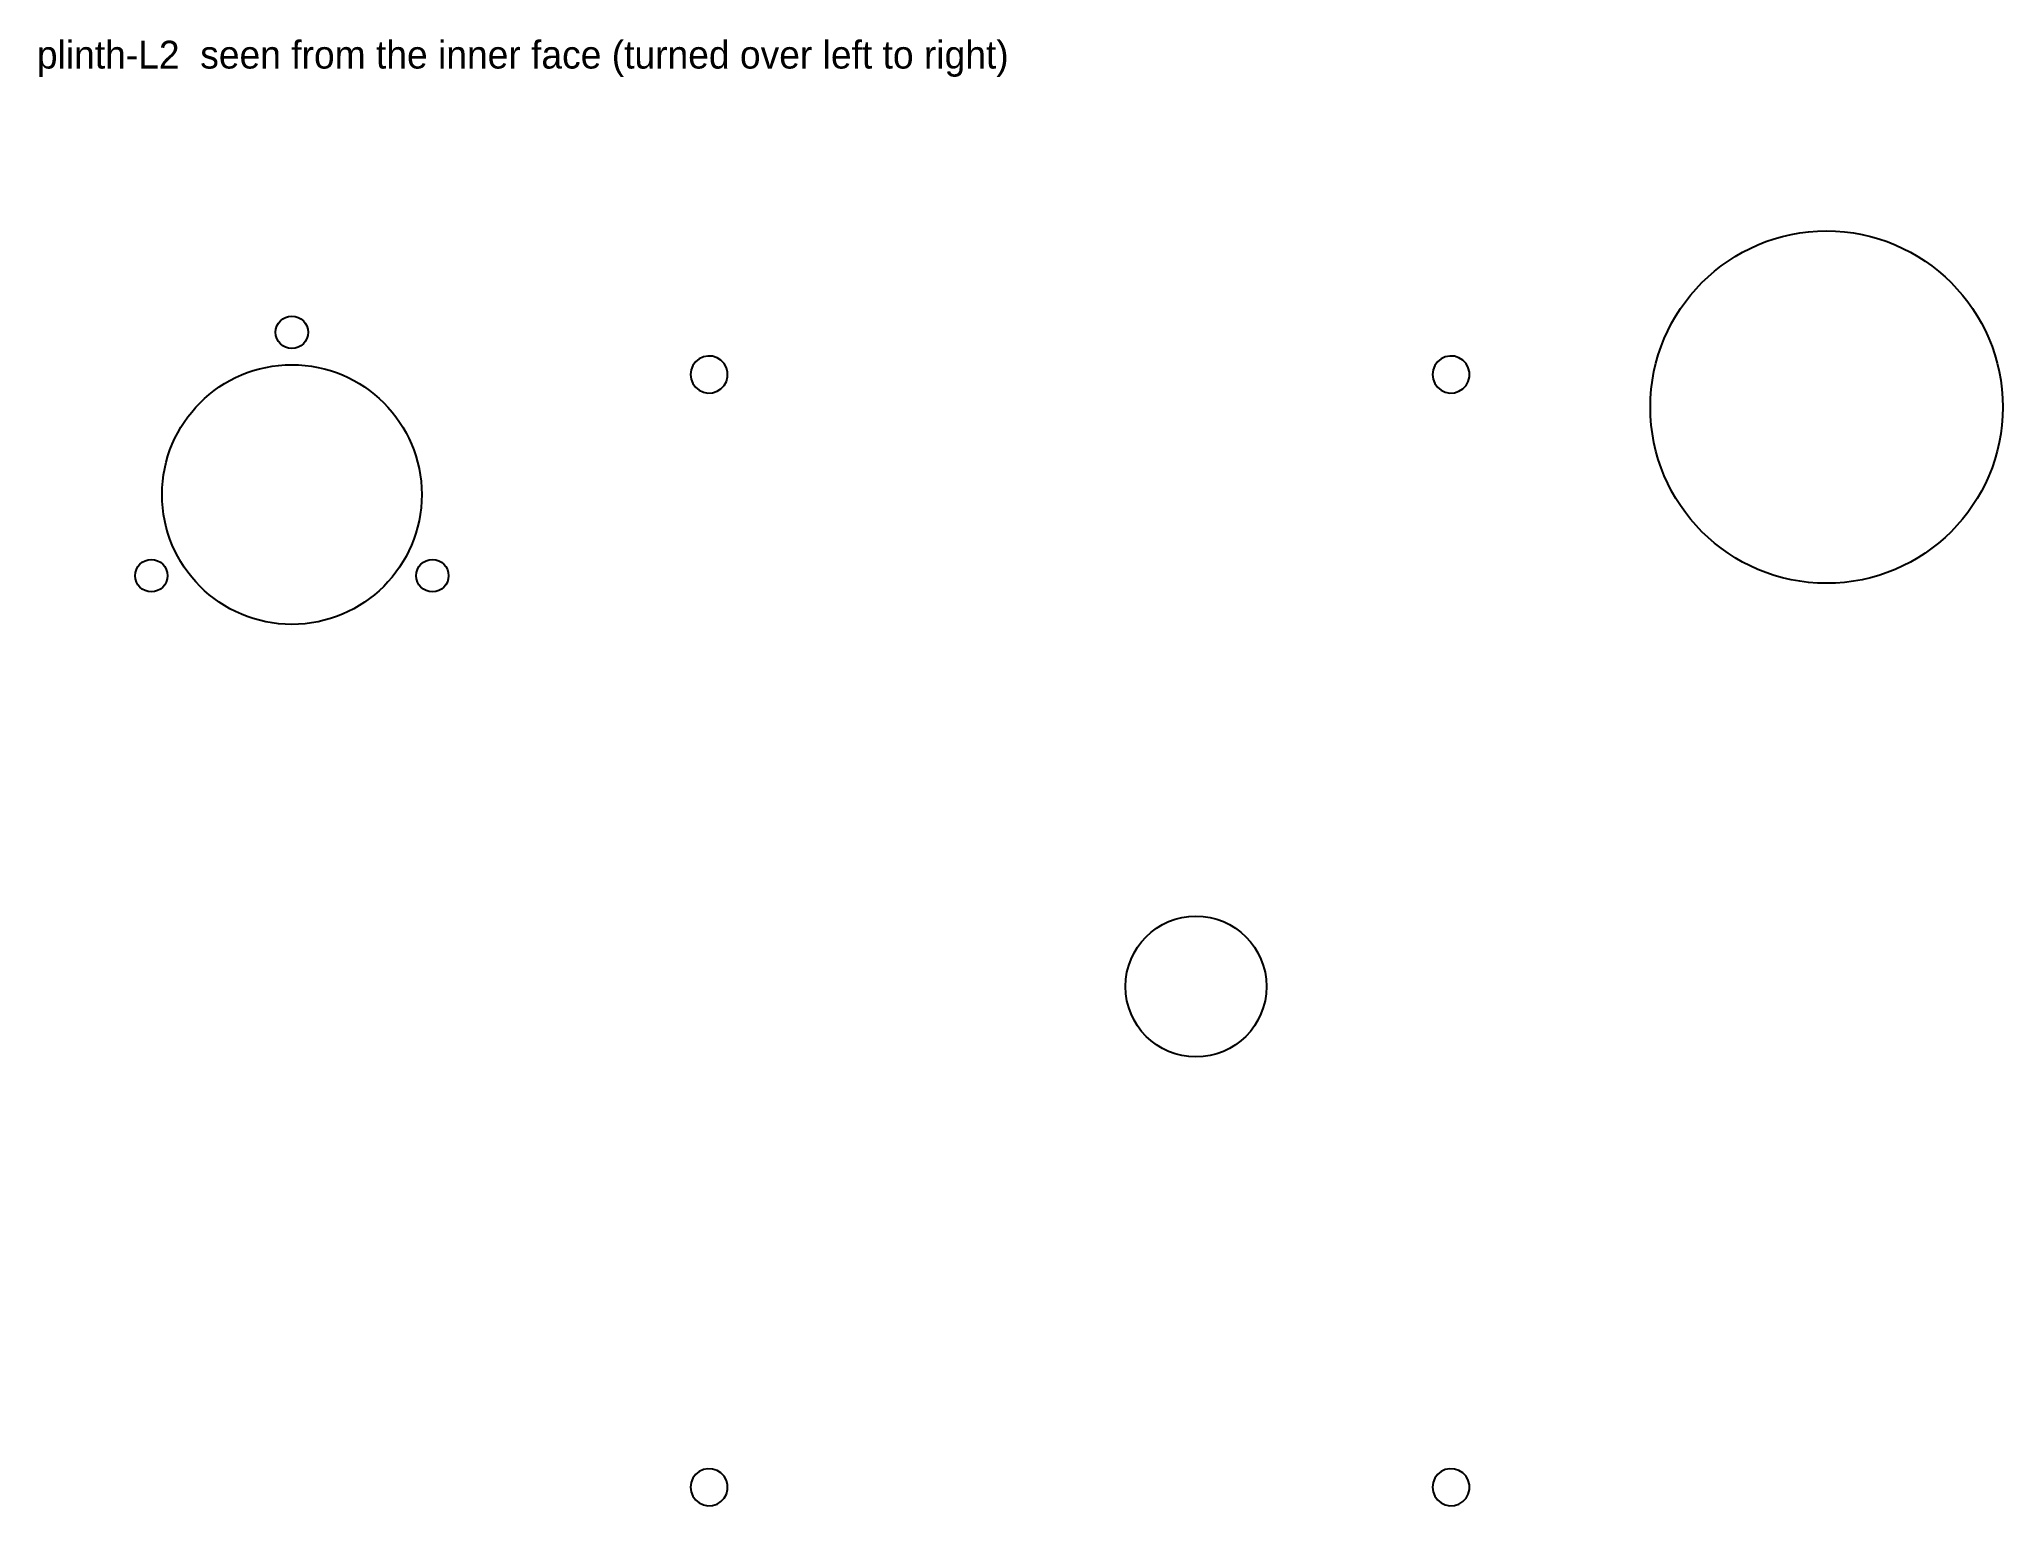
# Model space of a CAD drawing. Header units: millimetres. Extents: x 3 to 426, y 58 to 374.
import ezdxf

# ---------------------------------------------------------------- set-up
doc = ezdxf.new("R2010")
doc.units = ezdxf.units.MM
for name, color, linetype in [('NOTES', 7, 'Continuous'), ('POCKET_9MM_UNDERSIDE', 6, 'Continuous'), ('REF_THROUGH', 8, 'Continuous')]:
    doc.layers.add(name, color=color, linetype=linetype)

msp = doc.modelspace()

# ---------------------------------------------------------------- linework, layer by layer
at = {"layer": 'POCKET_9MM_UNDERSIDE'}
for points in [[(143, 302), (143.13, 301.01), (143.49, 300.07), (144.08, 299.26), (144.86, 298.62), (145.76, 298.2), (146.75, 298.01), (147.75, 298.07), (148.7, 298.38), (149.55, 298.92), (150.24, 299.65), (150.72, 300.53), (150.97, 301.5), (150.97, 302.5), (150.72, 303.47), (150.24, 304.35), (149.55, 305.08), (148.7, 305.62), (147.75, 305.93), (146.75, 305.99), (145.76, 305.8), (144.86, 305.38), (144.08, 304.74), (143.49, 303.93), (143.13, 302.99), (143, 302)], [(303, 302), (303.13, 301.01), (303.49, 300.07), (304.08, 299.26), (304.86, 298.62), (305.76, 298.2), (306.75, 298.01), (307.75, 298.07), (308.7, 298.38), (309.55, 298.92), (310.24, 299.65), (310.72, 300.53), (310.97, 301.5), (310.97, 302.5), (310.72, 303.47), (310.24, 304.35), (309.55, 305.08), (308.7, 305.62), (307.75, 305.93), (306.75, 305.99), (305.76, 305.8), (304.86, 305.38), (304.08, 304.74), (303.49, 303.93), (303.13, 302.99), (303, 302)], [(143, 62), (143.13, 61.01), (143.49, 60.07), (144.08, 59.26), (144.86, 58.62), (145.76, 58.2), (146.75, 58.01), (147.75, 58.07), (148.7, 58.38), (149.55, 58.92), (150.24, 59.65), (150.72, 60.53), (150.97, 61.5), (150.97, 62.5), (150.72, 63.47), (150.24, 64.35), (149.55, 65.08), (148.7, 65.62), (147.75, 65.93), (146.75, 65.99), (145.76, 65.8), (144.86, 65.38), (144.08, 64.74), (143.49, 63.93), (143.13, 62.99), (143, 62)], [(303, 62), (303.13, 61.01), (303.49, 60.07), (304.08, 59.26), (304.86, 58.62), (305.76, 58.2), (306.75, 58.01), (307.75, 58.07), (308.7, 58.38), (309.55, 58.92), (310.24, 59.65), (310.72, 60.53), (310.97, 61.5), (310.97, 62.5), (310.72, 63.47), (310.24, 64.35), (309.55, 65.08), (308.7, 65.62), (307.75, 65.93), (306.75, 65.99), (305.76, 65.8), (304.86, 65.38), (304.08, 64.74), (303.49, 63.93), (303.13, 62.99), (303, 62)]]:
    msp.add_lwpolyline(points, close=True, dxfattribs=at)
at = {"layer": 'REF_THROUGH'}
for centre, radius in [((388, 294.97), 38), ((57, 311.11), 3.5), ((57, 276.11), 28), ((26.69, 258.61), 3.5), ((87.31, 258.61), 3.5), ((252, 170), 15.2)]:
    msp.add_circle(centre, radius, dxfattribs=at)

# ---------------------------------------------------------------- texts
at = {"layer": 'NOTES'}
msp.add_text('plinth-L2  seen from the inner face (turned over left to right)', height=6, dxfattribs=at).set_placement((2, 368))

doc.saveas('drawing.dxf')
